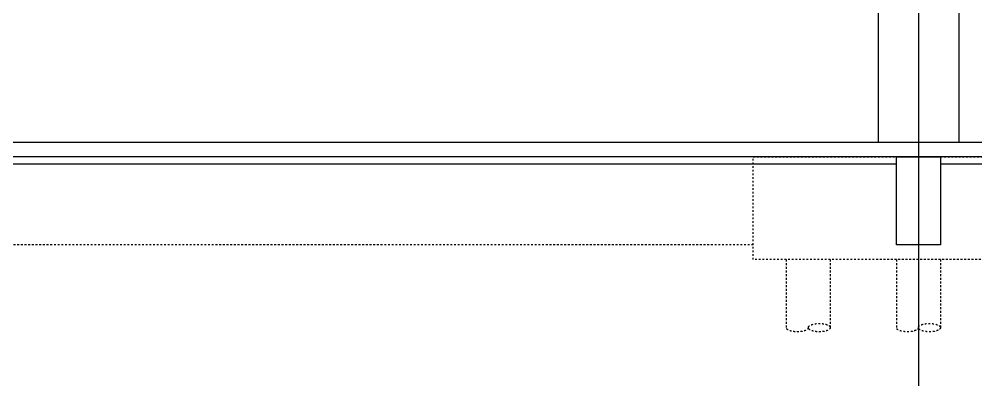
# Model space of a CAD drawing. Header units: millimetres. Extents: x -192235 to 515711, y 45168 to 947868.
# Drawn here: x 117750 to 130783, y 449958 to 454878 of the extents above; entities that cross this region are included whole.
import ezdxf

# ---------------------------------------------------------------- set-up
doc = ezdxf.new("R2010")
doc.units = ezdxf.units.MM
doc.header["$LTSCALE"] = 1000
doc.linetypes.add('TPH12-SEC-@20-1$0$CENTERK5', pattern=[6.916, 6.667, -0.083, 0.083, -0.083])
doc.linetypes.add('TPH12-SEC-@20-1$0$DOTK1', pattern=[0.1, 0.05, -0.05])
for name, color, linetype in [('TPH12-SEC-@20-1$0$H-SIN', 252, 'TPH12-SEC-@20-1$0$CENTERK5'), ('TPH12-SEC-@20-1$0$KABE1', 252, 'Continuous'), ('TPH12-SEC-@20-1$0$SIAGE1', 252, 'Continuous'), ('TPH12-SEC-@20-1$0$SIAGE3', 252, 'Continuous'), ('TPH12-SEC-@20-1$0$SUGATA3', 252, 'Continuous'), ('TPH12-SEC-@20-1$0$SUGATAD', 252, 'TPH12-SEC-@20-1$0$DOTK1')]:
    doc.layers.add(name, color=color, linetype=linetype)

# ---------------------------------------------------------------- blocks, each defined once
blk = doc.blocks.new('TPH12-SEC-@20-1')
at = {"layer": 'TPH12-SEC-@20-1$0$H-SIN'}
for p, q in [((130000, 484000), (130000, 447500)), ((81769.6, 453200), (201769.6, 453200))]:
    blk.add_line(p, q, dxfattribs=at)
at = {"layer": 'TPH12-SEC-@20-1$0$KABE1'}
blk.add_line((190280, 453000), (103125, 453000), dxfattribs=at)
blk.add_lwpolyline([(130300, 451800), (129700, 451800), (129700, 453000), (130300, 453000)], close=True, dxfattribs=at)
at = {"layer": 'TPH12-SEC-@20-1$0$SIAGE1'}
blk.add_line((103125, 453200), (190280, 453200), dxfattribs=at)
at = {"layer": 'TPH12-SEC-@20-1$0$SIAGE3'}
for p, q in [((129700, 452900), (115300, 452900)), ((144700, 452900), (130300, 452900))]:
    blk.add_line(p, q, dxfattribs=at)
at = {"layer": 'TPH12-SEC-@20-1$0$SUGATA3'}
for p, q in [((129450, 455050), (129450, 453200)), ((130550, 455050), (130550, 453200))]:
    blk.add_line(p, q, dxfattribs=at)
at = {"layer": 'TPH12-SEC-@20-1$0$SUGATAD', "ltscale": 0.5}
for p, q in [((127750, 451800), (115550, 451800)), ((128200, 451600), (128200, 450671)), ((128800, 451600), (128800, 450671)), ((129700, 451600), (129700, 450671)), ((130300, 451600), (130300, 450671))]:
    blk.add_line(p, q, dxfattribs=at)
blk.add_lwpolyline([(132250, 451600), (127750, 451600), (127750, 453000), (132250, 453000)], close=True, dxfattribs=at)
for centre in [(128650, 450671), (130150, 450671)]:
    blk.add_ellipse(centre, major_axis=(150, 0), ratio=0.3797917, dxfattribs=at)
at = {"layer": 'TPH12-SEC-@20-1$0$SUGATAD', "ltscale": 0.5, "extrusion": (0, 0, -1)}
for centre in [(128350, 450671), (129850, 450671)]:
    blk.add_ellipse(centre, major_axis=(-150, 0), ratio=0.3797917, start_param=3.1415927, end_param=6.2831853, dxfattribs=at)

msp = doc.modelspace()

# ---------------------------------------------------------------- block references
msp.add_blockref('TPH12-SEC-@20-1', (0, 0))

doc.saveas('drawing.dxf')
